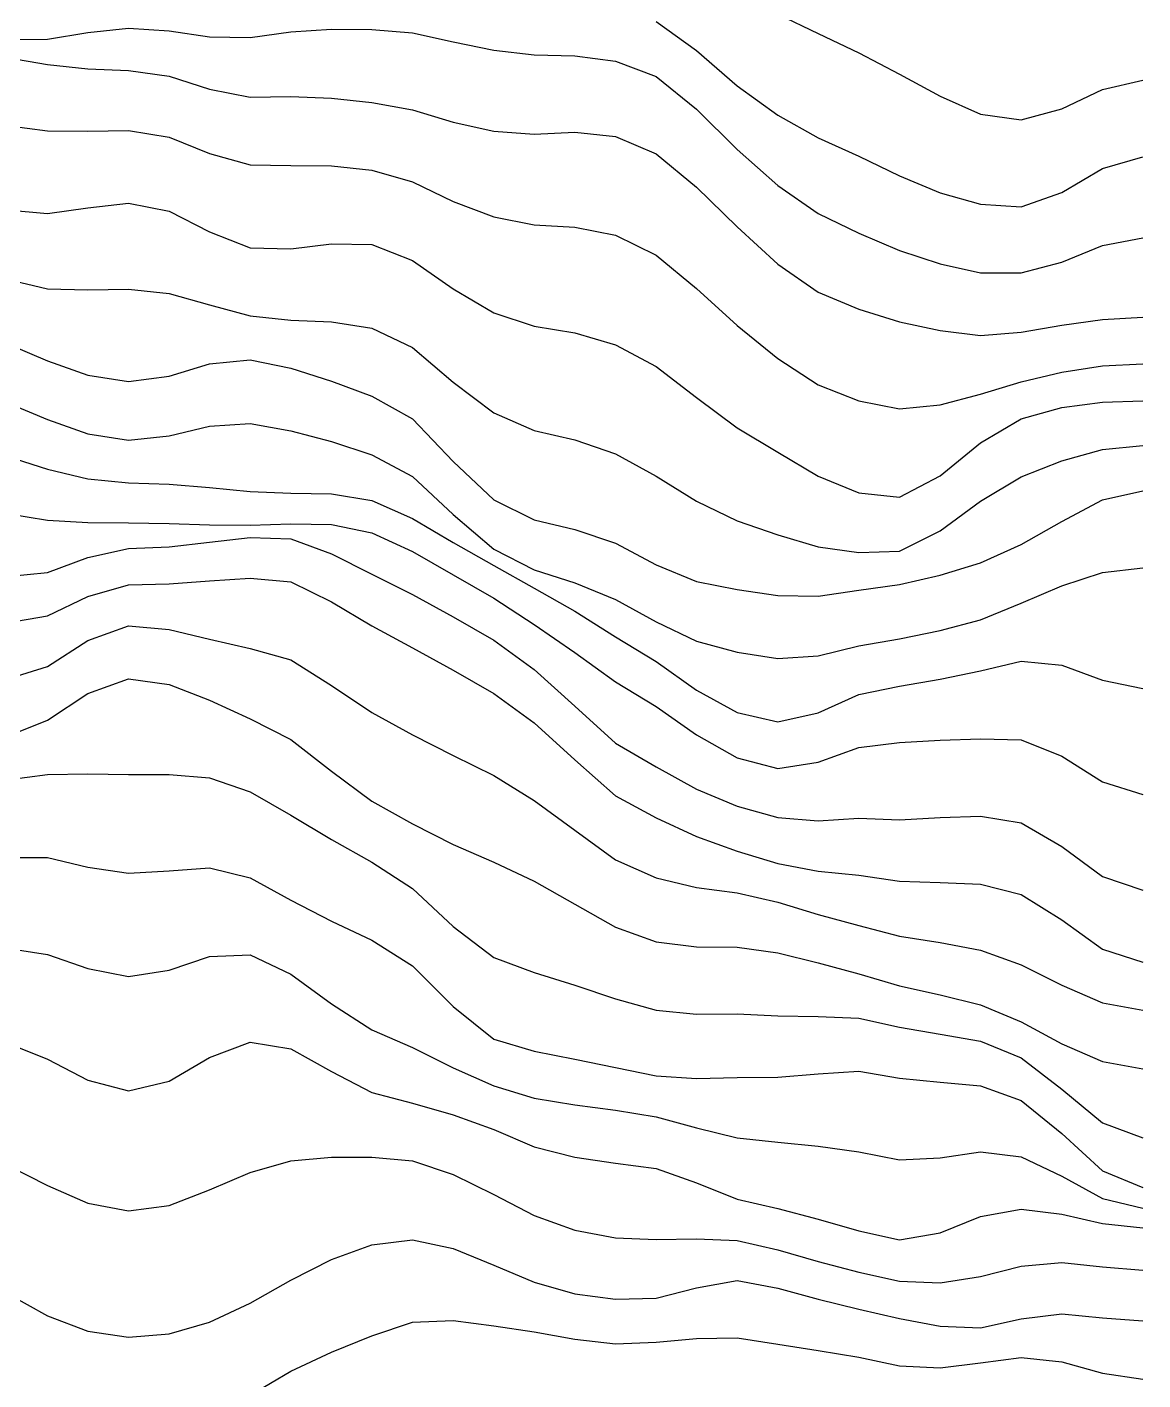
# Model space of a CAD drawing. Header units: metres. Extents: x 0 to 1200, y 54 to 769.
# Drawn here: x 1089.6 to 1200, y 460.8 to 594.6 of the extents above; entities that cross this region are included whole.
import ezdxf

# ---------------------------------------------------------------- set-up
doc = ezdxf.new("R2010")
doc.units = ezdxf.units.M

msp = doc.modelspace()

# ---------------------------------------------------------------- linework, layer by layer
for p, q in [((1163.8794, 595.8979), (1167.8928, 593.9803)), ((1095.6511, 594.0758), (1099.6646, 594.52014)), ((1099.6646, 594.52014), (1103.678, 594.2407)), ((1115.7183, 594.144), (1119.7317, 594.3971)), ((1119.7317, 594.3971), (1123.7451, 594.38605)), ((1123.7451, 594.38605), (1127.7585, 594.0499)), ((1151.8391, 595.1757), (1155.8525, 592.3159)), ((1087.6243, 593.40546), (1091.6377, 593.4075)), ((1091.6377, 593.4075), (1095.6511, 594.0758)), ((1103.678, 594.2407), (1107.6914, 593.6598)), ((1107.6914, 593.6598), (1111.7048, 593.5814)), ((1111.7048, 593.5814), (1115.7183, 594.144)), ((1127.7585, 594.0499), (1131.772, 593.1495)), ((1131.772, 593.1495), (1135.7854, 592.3498)), ((1167.8928, 593.9803), (1171.9062, 592.0726)), ((1087.6243, 591.60565), (1091.6377, 590.9253)), ((1135.7854, 592.3498), (1139.7988, 591.87634)), ((1139.7988, 591.87634), (1143.8123, 591.78204)), ((1143.8123, 591.78204), (1147.8257, 591.2375)), ((1155.8525, 592.3159), (1159.866, 588.81934)), ((1171.9062, 592.0726), (1175.9197, 589.9663)), ((1091.6377, 590.9253), (1095.6511, 590.47815)), ((1095.6511, 590.47815), (1099.6646, 590.3139)), ((1099.6646, 590.3139), (1103.678, 589.77026)), ((1147.8257, 591.2375), (1151.8391, 589.74506)), ((1103.678, 589.77026), (1107.6914, 588.48285)), ((1151.8391, 589.74506), (1155.8525, 586.4934)), ((1175.9197, 589.9663), (1179.9331, 587.7781)), ((1195.9868, 588.4406), (1200.0002, 589.3527)), ((1107.6914, 588.48285), (1111.7048, 587.6898)), ((1111.7048, 587.6898), (1115.7183, 587.7659)), ((1115.7183, 587.7659), (1119.7317, 587.5796)), ((1119.7317, 587.5796), (1123.7451, 587.1676)), ((1159.866, 588.81934), (1163.8794, 585.9124)), ((1179.9331, 587.7781), (1183.9465, 586.0039)), ((1191.9734, 586.5349), (1195.9868, 588.4406)), ((1123.7451, 587.1676), (1127.7585, 586.4284)), ((1127.7585, 586.4284), (1131.772, 585.2113)), ((1155.8525, 586.4934), (1159.866, 582.51117)), ((1187.96, 585.44147), (1191.9734, 586.5349)), ((1131.772, 585.2113), (1135.7854, 584.33374)), ((1163.8794, 585.9124), (1167.8928, 583.6485)), ((1183.9465, 586.0039), (1187.96, 585.44147)), ((1087.6243, 584.8792), (1091.6377, 584.36224)), ((1091.6377, 584.36224), (1095.6511, 584.3158)), ((1095.6511, 584.3158), (1099.6646, 584.3848)), ((1099.6646, 584.3848), (1103.678, 583.7293)), ((1103.678, 583.7293), (1107.6914, 582.12714)), ((1135.7854, 584.33374), (1139.7988, 584.01666)), ((1139.7988, 584.01666), (1143.8123, 584.21765)), ((1143.8123, 584.21765), (1147.8257, 583.7783)), ((1147.8257, 583.7783), (1151.8391, 582.0679)), ((1167.8928, 583.6485), (1171.9062, 581.83765)), ((1159.866, 582.51117), (1163.8794, 578.94714)), ((1107.6914, 582.12714), (1111.7048, 580.9886)), ((1111.7048, 580.9886), (1115.7183, 580.9286)), ((1115.7183, 580.9286), (1119.7317, 580.88)), ((1151.8391, 582.0679), (1155.8525, 578.7727)), ((1171.9062, 581.83765), (1175.9197, 579.88904)), ((1195.9868, 580.63794), (1200.0002, 581.78094)), ((1119.7317, 580.88), (1123.7451, 580.47034)), ((1123.7451, 580.47034), (1127.7585, 579.2962)), ((1175.9197, 579.88904), (1179.9331, 578.2178)), ((1191.9734, 578.2423), (1195.9868, 580.63794)), ((1127.7585, 579.2962), (1131.772, 577.37744)), ((1155.8525, 578.7727), (1159.866, 574.84534)), ((1163.8794, 578.94714), (1167.8928, 576.17114)), ((1179.9331, 578.2178), (1183.9465, 577.1009)), ((1187.96, 576.84326), (1191.9734, 578.2423)), ((1095.6511, 576.7524), (1099.6646, 577.2104)), ((1099.6646, 577.2104), (1103.678, 576.3921)), ((1131.772, 577.37744), (1135.7854, 575.8382)), ((1183.9465, 577.1009), (1187.96, 576.84326)), ((1087.6243, 576.53467), (1091.6377, 576.16675)), ((1091.6377, 576.16675), (1095.6511, 576.7524)), ((1103.678, 576.3921), (1107.6914, 574.3455)), ((1135.7854, 575.8382), (1139.7988, 575.0453)), ((1167.8928, 576.17114), (1171.9062, 574.22925)), ((1107.6914, 574.3455), (1111.7048, 572.77246)), ((1139.7988, 575.0453), (1143.8123, 574.8389)), ((1143.8123, 574.8389), (1147.8257, 574.02386)), ((1159.866, 574.84534), (1163.8794, 571.1591)), ((1171.9062, 574.22925), (1175.9197, 572.52356)), ((1115.7183, 572.69147), (1119.7317, 573.1727)), ((1119.7317, 573.1727), (1123.7451, 573.0946)), ((1123.7451, 573.0946), (1127.7585, 571.5226)), ((1147.8257, 574.02386), (1151.8391, 572.0552)), ((1191.9734, 571.36835), (1195.9868, 573.00037)), ((1195.9868, 573.00037), (1200.0002, 573.7537)), ((1111.7048, 572.77246), (1115.7183, 572.69147)), ((1127.7585, 571.5226), (1131.772, 568.734)), ((1151.8391, 572.0552), (1155.8525, 568.7461)), ((1175.9197, 572.52356), (1179.9331, 571.18335)), ((1163.8794, 571.1591), (1167.8928, 568.3848)), ((1179.9331, 571.18335), (1183.9465, 570.3221)), ((1183.9465, 570.3221), (1187.96, 570.29407)), ((1187.96, 570.29407), (1191.9734, 571.36835)), ((1087.6243, 569.67566), (1091.6377, 568.73474)), ((1091.6377, 568.73474), (1095.6511, 568.6089)), ((1095.6511, 568.6089), (1099.6646, 568.7049)), ((1099.6646, 568.7049), (1103.678, 568.2743)), ((1103.678, 568.2743), (1107.6914, 567.1504)), ((1131.772, 568.734), (1135.7854, 566.34845)), ((1155.8525, 568.7461), (1159.866, 565.0931)), ((1167.8928, 568.3848), (1171.9062, 566.71136)), ((1107.6914, 567.1504), (1111.7048, 566.06195)), ((1135.7854, 566.34845), (1139.7988, 565.0251)), ((1171.9062, 566.71136), (1175.9197, 565.45874)), ((1111.7048, 566.06195), (1115.7183, 565.62836)), ((1115.7183, 565.62836), (1119.7317, 565.45795)), ((1119.7317, 565.45795), (1123.7451, 564.8477)), ((1123.7451, 564.8477), (1127.7585, 562.932)), ((1139.7988, 565.0251), (1143.8123, 564.3727)), ((1159.866, 565.0931), (1163.8794, 561.83185)), ((1175.9197, 565.45874), (1179.9331, 564.5848)), ((1187.96, 564.4485), (1191.9734, 565.113)), ((1191.9734, 565.113), (1195.9868, 565.69977)), ((1195.9868, 565.69977), (1200.0002, 565.9158)), ((1143.8123, 564.3727), (1147.8257, 563.18567)), ((1179.9331, 564.5848), (1183.9465, 564.1113)), ((1183.9465, 564.1113), (1187.96, 564.4485)), ((1087.6243, 563.3238), (1091.6377, 561.59247)), ((1127.7585, 562.932), (1131.772, 559.49866)), ((1147.8257, 563.18567), (1151.8391, 561.03955)), ((1091.6377, 561.59247), (1095.6511, 560.1712)), ((1103.678, 560.0888), (1107.6914, 561.3088)), ((1107.6914, 561.3088), (1111.7048, 561.6961)), ((1111.7048, 561.6961), (1115.7183, 560.86536)), ((1115.7183, 560.86536), (1119.7317, 559.5838)), ((1151.8391, 561.03955), (1155.8525, 557.96716)), ((1163.8794, 561.83185), (1167.8928, 559.21643)), ((1191.9734, 560.4627), (1195.9868, 561.08923)), ((1195.9868, 561.08923), (1200.0002, 561.2878)), ((1095.6511, 560.1712), (1099.6646, 559.56085)), ((1099.6646, 559.56085), (1103.678, 560.0888)), ((1119.7317, 559.5838), (1123.7451, 558.1198)), ((1131.772, 559.49866), (1135.7854, 556.4596)), ((1183.9465, 558.31067), (1187.96, 559.534)), ((1187.96, 559.534), (1191.9734, 560.4627)), ((1167.8928, 559.21643), (1171.9062, 557.6455)), ((1179.9331, 557.2491), (1183.9465, 558.31067)), ((1087.6243, 557.48114), (1091.6377, 555.7881)), ((1123.7451, 558.1198), (1127.7585, 555.8745)), ((1155.8525, 557.96716), (1159.866, 554.9773)), ((1171.9062, 557.6455), (1175.9197, 556.8526)), ((1175.9197, 556.8526), (1179.9331, 557.2491)), ((1187.96, 555.8626), (1191.9734, 556.9685)), ((1191.9734, 556.9685), (1195.9868, 557.51575)), ((1195.9868, 557.51575), (1200.0002, 557.6422)), ((1091.6377, 555.7881), (1095.6511, 554.37714)), ((1127.7585, 555.8745), (1131.772, 551.6413)), ((1135.7854, 556.4596), (1139.7988, 554.7086)), ((1183.9465, 553.5018), (1187.96, 555.8626)), ((1095.6511, 554.37714), (1099.6646, 553.76636)), ((1099.6646, 553.76636), (1103.678, 554.1839)), ((1103.678, 554.1839), (1107.6914, 555.1444)), ((1107.6914, 555.1444), (1111.7048, 555.3983)), ((1111.7048, 555.3983), (1115.7183, 554.68567)), ((1115.7183, 554.68567), (1119.7317, 553.6236)), ((1139.7988, 554.7086), (1143.8123, 553.77765)), ((1159.866, 554.9773), (1163.8794, 552.5635)), ((1119.7317, 553.6236), (1123.7451, 552.30194)), ((1143.8123, 553.77765), (1147.8257, 552.3896)), ((1179.9331, 550.21387), (1183.9465, 553.5018)), ((1191.9734, 551.7192), (1195.9868, 552.83905)), ((1195.9868, 552.83905), (1200.0002, 553.21844)), ((1087.6243, 552.1517), (1091.6377, 550.8766)), ((1123.7451, 552.30194), (1127.7585, 550.16797)), ((1131.772, 551.6413), (1135.7854, 547.85834)), ((1147.8257, 552.3896), (1151.8391, 550.1842)), ((1163.8794, 552.5635), (1167.8928, 550.1792)), ((1187.96, 550.11816), (1191.9734, 551.7192)), ((1091.6377, 550.8766), (1095.6511, 549.9116)), ((1127.7585, 550.16797), (1131.772, 546.3878)), ((1151.8391, 550.1842), (1155.8525, 547.712)), ((1167.8928, 550.1792), (1171.9062, 548.5262)), ((1175.9197, 548.09796), (1179.9331, 550.21387)), ((1183.9465, 547.70917), (1187.96, 550.11816)), ((1095.6511, 549.9116), (1099.6646, 549.51685)), ((1099.6646, 549.51685), (1103.678, 549.3912)), ((1103.678, 549.3912), (1107.6914, 549.07135)), ((1107.6914, 549.07135), (1111.7048, 548.66656)), ((1111.7048, 548.66656), (1115.7183, 548.5078)), ((1115.7183, 548.5078), (1119.7317, 548.4442)), ((1119.7317, 548.4442), (1123.7451, 547.7725)), ((1123.7451, 547.7725), (1127.7585, 545.9963)), ((1135.7854, 547.85834), (1139.7988, 545.8613)), ((1155.8525, 547.712), (1159.866, 545.77435)), ((1171.9062, 548.5262), (1175.9197, 548.09796)), ((1179.9331, 544.7831), (1183.9465, 547.70917)), ((1191.9734, 545.70447), (1195.9868, 547.85547)), ((1195.9868, 547.85547), (1200.0002, 548.7231)), ((1087.6243, 546.4973), (1091.6377, 545.8456)), ((1131.772, 546.3878), (1135.7854, 542.9734)), ((1091.6377, 545.8456), (1095.6511, 545.61035)), ((1095.6511, 545.61035), (1099.6646, 545.5805)), ((1099.6646, 545.5805), (1103.678, 545.50757)), ((1103.678, 545.50757), (1107.6914, 545.3789)), ((1107.6914, 545.3789), (1111.7048, 545.32684)), ((1111.7048, 545.32684), (1115.7183, 545.4874)), ((1115.7183, 545.4874), (1119.7317, 545.41766)), ((1119.7317, 545.41766), (1123.7451, 544.5995)), ((1127.7585, 545.9963), (1131.772, 543.6365)), ((1139.7988, 545.8613), (1143.8123, 544.92035)), ((1143.8123, 544.92035), (1147.8257, 543.5672)), ((1159.866, 545.77435), (1163.8794, 544.4007)), ((1175.9197, 542.7723), (1179.9331, 544.7831)), ((1187.96, 543.4292), (1191.9734, 545.70447)), ((1103.678, 543.192), (1107.6914, 543.64996)), ((1107.6914, 543.64996), (1111.7048, 544.1133)), ((1111.7048, 544.1133), (1115.7183, 544.002)), ((1115.7183, 544.002), (1119.7317, 542.5102)), ((1123.7451, 544.5995), (1127.7585, 542.7423)), ((1131.772, 543.6365), (1135.7854, 541.36615)), ((1147.8257, 543.5672), (1151.8391, 541.4289)), ((1163.8794, 544.4007), (1167.8928, 543.2092)), ((1183.9465, 541.59955), (1187.96, 543.4292)), ((1091.6377, 540.6556), (1095.6511, 542.13135)), ((1095.6511, 542.13135), (1099.6646, 543.0348)), ((1099.6646, 543.0348), (1103.678, 543.192)), ((1119.7317, 542.5102), (1123.7451, 540.50903)), ((1127.7585, 542.7423), (1131.772, 540.44116)), ((1135.7854, 542.9734), (1139.7988, 540.9142)), ((1167.8928, 543.2092), (1171.9062, 542.6361)), ((1171.9062, 542.6361), (1175.9197, 542.7723)), ((1135.7854, 541.36615), (1139.7988, 539.0942)), ((1139.7988, 540.9142), (1143.8123, 539.65234)), ((1151.8391, 541.4289), (1155.8525, 539.78424)), ((1179.9331, 540.381), (1183.9465, 541.59955)), ((1195.9868, 540.6542), (1200.0002, 541.13464)), ((1087.6243, 540.25946), (1091.6377, 540.6556)), ((1095.6511, 538.2942), (1099.6646, 539.4379)), ((1099.6646, 539.4379), (1103.678, 539.53906)), ((1103.678, 539.53906), (1107.6914, 539.8303)), ((1107.6914, 539.8303), (1111.7048, 540.1057)), ((1111.7048, 540.1057), (1115.7183, 539.72205)), ((1115.7183, 539.72205), (1119.7317, 537.758)), ((1123.7451, 540.50903), (1127.7585, 538.4868)), ((1131.772, 540.44116), (1135.7854, 538.1229)), ((1143.8123, 539.65234), (1147.8257, 538.0042)), ((1155.8525, 539.78424), (1159.866, 538.9863)), ((1171.9062, 538.89856), (1175.9197, 539.4687)), ((1175.9197, 539.4687), (1179.9331, 540.381)), ((1191.9734, 539.3302), (1195.9868, 540.6542)), ((1091.6377, 536.3728), (1095.6511, 538.2942)), ((1127.7585, 538.4868), (1131.772, 536.27246)), ((1135.7854, 538.1229), (1139.7988, 535.52985)), ((1139.7988, 539.0942), (1143.8123, 536.8435)), ((1159.866, 538.9863), (1163.8794, 538.3774)), ((1163.8794, 538.3774), (1167.8928, 538.3088)), ((1167.8928, 538.3088), (1171.9062, 538.89856)), ((1187.96, 537.62537), (1191.9734, 539.3302)), ((1119.7317, 537.758), (1123.7451, 535.3744)), ((1143.8123, 536.8435), (1147.8257, 534.3103)), ((1147.8257, 538.0042), (1151.8391, 535.7874)), ((1183.9465, 535.9797), (1187.96, 537.62537)), ((1087.6243, 535.68445), (1091.6377, 536.3728)), ((1095.6511, 533.9204), (1099.6646, 535.3898)), ((1099.6646, 535.3898), (1103.678, 535.0289)), ((1131.772, 536.27246), (1135.7854, 533.9698)), ((1139.7988, 535.52985), (1143.8123, 532.75)), ((1151.8391, 535.7874), (1155.8525, 533.8804)), ((1179.9331, 534.91864), (1183.9465, 535.9797)), ((1103.678, 535.0289), (1107.6914, 534.0666)), ((1107.6914, 534.0666), (1111.7048, 533.14307)), ((1123.7451, 535.3744), (1127.7585, 533.21576)), ((1147.8257, 534.3103), (1151.8391, 531.8626)), ((1171.9062, 533.41846), (1175.9197, 534.0983)), ((1175.9197, 534.0983), (1179.9331, 534.91864)), ((1091.6377, 531.34674), (1095.6511, 533.9204)), ((1111.7048, 533.14307), (1115.7183, 532.01447)), ((1127.7585, 533.21576), (1131.772, 530.9827)), ((1135.7854, 533.9698), (1139.7988, 531.06805)), ((1143.8123, 532.75), (1147.8257, 529.8357)), ((1155.8525, 533.8804), (1159.866, 532.7903)), ((1159.866, 532.7903), (1163.8794, 532.1539)), ((1167.8928, 532.4207), (1171.9062, 533.41846)), ((1115.7183, 532.01447), (1119.7317, 529.4887)), ((1151.8391, 531.8626), (1155.8525, 529.00696)), ((1163.8794, 532.1539), (1167.8928, 532.4207)), ((1183.9465, 530.9238), (1187.96, 531.8929)), ((1187.96, 531.8929), (1191.9734, 531.5068)), ((1191.9734, 531.5068), (1195.9868, 529.99774)), ((1087.6243, 530.09534), (1091.6377, 531.34674)), ((1095.6511, 528.6892), (1099.6646, 530.1383)), ((1099.6646, 530.1383), (1103.678, 529.5939)), ((1131.772, 530.9827), (1135.7854, 528.6891)), ((1139.7988, 531.06805), (1143.8123, 527.4202)), ((1175.9197, 529.4201), (1179.9331, 530.1126)), ((1179.9331, 530.1126), (1183.9465, 530.9238)), ((1091.6377, 526.04425), (1095.6511, 528.6892)), ((1103.678, 529.5939), (1107.6914, 528.0259)), ((1119.7317, 529.4887), (1123.7451, 526.79315)), ((1135.7854, 528.6891), (1139.7988, 525.797)), ((1147.8257, 529.8357), (1151.8391, 527.4101)), ((1155.8525, 529.00696), (1159.866, 526.7937)), ((1171.9062, 528.60266), (1175.9197, 529.4201)), ((1195.9868, 529.99774), (1200.0002, 529.17285)), ((1107.6914, 528.0259), (1111.7048, 526.1955)), ((1143.8123, 527.4202), (1147.8257, 523.7757)), ((1151.8391, 527.4101), (1155.8525, 524.60095)), ((1167.8928, 526.78796), (1171.9062, 528.60266)), ((1087.6243, 524.43066), (1091.6377, 526.04425)), ((1111.7048, 526.1955), (1115.7183, 524.13226)), ((1123.7451, 526.79315), (1127.7585, 524.58295)), ((1159.866, 526.7937), (1163.8794, 525.8779)), ((1163.8794, 525.8779), (1167.8928, 526.78796)), ((1139.7988, 525.797), (1143.8123, 522.1355)), ((1115.7183, 524.13226), (1119.7317, 521.0046)), ((1127.7585, 524.58295), (1131.772, 522.5431)), ((1147.8257, 523.7757), (1151.8391, 521.4178)), ((1155.8525, 524.60095), (1159.866, 522.3367)), ((1167.8928, 521.89996), (1171.9062, 523.34534)), ((1171.9062, 523.34534), (1175.9197, 523.8274)), ((1175.9197, 523.8274), (1179.9331, 524.0726)), ((1179.9331, 524.0726), (1183.9465, 524.1878)), ((1183.9465, 524.1878), (1187.96, 524.10876)), ((1187.96, 524.10876), (1191.9734, 522.4878)), ((1131.772, 522.5431), (1135.7854, 520.56683)), ((1143.8123, 522.1355), (1147.8257, 518.5535)), ((1159.866, 522.3367), (1163.8794, 521.27783)), ((1191.9734, 522.4878), (1195.9868, 519.9412)), ((1087.6243, 520.1515), (1091.6377, 520.6727)), ((1091.6377, 520.6727), (1095.6511, 520.7296)), ((1095.6511, 520.7296), (1099.6646, 520.67633)), ((1099.6646, 520.67633), (1103.678, 520.6709)), ((1103.678, 520.6709), (1107.6914, 520.3382)), ((1119.7317, 521.0046), (1123.7451, 518.04803)), ((1151.8391, 521.4178), (1155.8525, 519.2394)), ((1163.8794, 521.27783), (1167.8928, 521.89996)), ((1107.6914, 520.3382), (1111.7048, 518.95984)), ((1135.7854, 520.56683), (1139.7988, 518.1114)), ((1195.9868, 519.9412), (1200.0002, 518.70856)), ((1111.7048, 518.95984), (1115.7183, 516.6431)), ((1123.7451, 518.04803), (1127.7585, 515.7855)), ((1139.7988, 518.1114), (1143.8123, 515.15137)), ((1147.8257, 518.5535), (1151.8391, 516.3835)), ((1155.8525, 519.2394), (1159.866, 517.5492)), ((1115.7183, 516.6431), (1119.7317, 514.2454)), ((1159.866, 517.5492), (1163.8794, 516.4257)), ((1127.7585, 515.7855), (1131.772, 513.7479)), ((1151.8391, 516.3835), (1155.8525, 514.5414)), ((1163.8794, 516.4257), (1167.8928, 516.10297)), ((1167.8928, 516.10297), (1171.9062, 516.3383)), ((1171.9062, 516.3383), (1175.9197, 516.1952)), ((1175.9197, 516.1952), (1179.9331, 516.41583)), ((1179.9331, 516.41583), (1183.9465, 516.5548)), ((1183.9465, 516.5548), (1187.96, 515.89105)), ((1187.96, 515.89105), (1191.9734, 513.54034)), ((1119.7317, 514.2454), (1123.7451, 512.01013)), ((1143.8123, 515.15137), (1147.8257, 512.2462)), ((1155.8525, 514.5414), (1159.866, 513.0894)), ((1131.772, 513.7479), (1135.7854, 511.9899)), ((1159.866, 513.0894), (1163.8794, 511.8841)), ((1191.9734, 513.54034), (1195.9868, 510.59003)), ((1087.6243, 512.45337), (1091.6377, 512.45703)), ((1091.6377, 512.45703), (1095.6511, 511.52075)), ((1095.6511, 511.52075), (1099.6646, 510.90988)), ((1103.678, 511.15323), (1107.6914, 511.43457)), ((1107.6914, 511.43457), (1111.7048, 510.45676)), ((1123.7451, 512.01013), (1127.7585, 509.39606)), ((1135.7854, 511.9899), (1139.7988, 510.10947)), ((1147.8257, 512.2462), (1151.8391, 510.4646)), ((1163.8794, 511.8841), (1167.8928, 511.1062)), ((1099.6646, 510.90988), (1103.678, 511.15323)), ((1111.7048, 510.45676), (1115.7183, 508.2422)), ((1139.7988, 510.10947), (1143.8123, 507.84833)), ((1151.8391, 510.4646), (1155.8525, 509.50574)), ((1167.8928, 511.1062), (1171.9062, 510.72964)), ((1171.9062, 510.72964), (1175.9197, 510.1289)), ((1175.9197, 510.1289), (1179.9331, 510.00455)), ((1179.9331, 510.00455), (1183.9465, 509.8272)), ((1195.9868, 510.59003), (1200.0002, 509.23636)), ((1127.7585, 509.39606), (1131.772, 505.63452)), ((1155.8525, 509.50574), (1159.866, 508.97003)), ((1159.866, 508.97003), (1163.8794, 508.03787)), ((1183.9465, 509.8272), (1187.96, 508.79785)), ((1187.96, 508.79785), (1191.9734, 506.28143)), ((1115.7183, 508.2422), (1119.7317, 506.18036)), ((1143.8123, 507.84833), (1147.8257, 505.5592)), ((1163.8794, 508.03787), (1167.8928, 506.82697)), ((1119.7317, 506.18036), (1123.7451, 504.2779)), ((1167.8928, 506.82697), (1171.9062, 505.7293)), ((1191.9734, 506.28143), (1195.9868, 503.40363)), ((1131.772, 505.63452), (1135.7854, 502.56824)), ((1147.8257, 505.5592), (1151.8391, 504.11777)), ((1171.9062, 505.7293), (1175.9197, 504.6679)), ((1175.9197, 504.6679), (1179.9331, 504.03894)), ((1087.6243, 503.49002), (1091.6377, 502.86746)), ((1123.7451, 504.2779), (1127.7585, 501.7466)), ((1151.8391, 504.11777), (1155.8525, 503.63434)), ((1155.8525, 503.63434), (1159.866, 503.60706)), ((1159.866, 503.60706), (1163.8794, 503.04578)), ((1179.9331, 504.03894), (1183.9465, 503.28842)), ((1183.9465, 503.28842), (1187.96, 501.85645)), ((1195.9868, 503.40363), (1200.0002, 502.11682)), ((1091.6377, 502.86746), (1095.6511, 501.4801)), ((1103.678, 501.3152), (1107.6914, 502.66257)), ((1107.6914, 502.66257), (1111.7048, 502.82278)), ((1111.7048, 502.82278), (1115.7183, 500.93732)), ((1135.7854, 502.56824), (1139.7988, 501.10077)), ((1163.8794, 503.04578), (1167.8928, 502.04865)), ((1167.8928, 502.04865), (1171.9062, 500.96725)), ((1095.6511, 501.4801), (1099.6646, 500.6898)), ((1099.6646, 500.6898), (1103.678, 501.3152)), ((1115.7183, 500.93732), (1119.7317, 497.99414)), ((1127.7585, 501.7466), (1131.772, 497.72266)), ((1139.7988, 501.10077), (1143.8123, 499.83282)), ((1171.9062, 500.96725), (1175.9197, 499.76242)), ((1187.96, 501.85645), (1191.9734, 499.83182)), ((1143.8123, 499.83282), (1147.8257, 498.46948)), ((1175.9197, 499.76242), (1179.9331, 498.89246)), ((1191.9734, 499.83182), (1195.9868, 498.0823)), ((1119.7317, 497.99414), (1123.7451, 495.4234)), ((1147.8257, 498.46948), (1151.8391, 497.37436)), ((1179.9331, 498.89246), (1183.9465, 497.88824)), ((1195.9868, 498.0823), (1200.0002, 497.36765)), ((1131.772, 497.72266), (1135.7854, 494.47714)), ((1151.8391, 497.37436), (1155.8525, 496.96872)), ((1155.8525, 496.96872), (1159.866, 497.00983)), ((1159.866, 497.00983), (1163.8794, 496.7922)), ((1163.8794, 496.7922), (1167.8928, 496.71826)), ((1167.8928, 496.71826), (1171.9062, 496.58255)), ((1171.9062, 496.58255), (1175.9197, 495.66324)), ((1183.9465, 497.88824), (1187.96, 496.2052)), ((1123.7451, 495.4234), (1127.7585, 493.65414)), ((1175.9197, 495.66324), (1179.9331, 494.99533)), ((1187.96, 496.2052), (1191.9734, 494.04547)), ((1087.6243, 494.12234), (1091.6377, 492.51004)), ((1107.6914, 492.6719), (1111.7048, 494.2017)), ((1111.7048, 494.2017), (1115.7183, 493.53952)), ((1135.7854, 494.47714), (1139.7988, 493.29465)), ((1179.9331, 494.99533), (1183.9465, 494.29724)), ((1183.9465, 494.29724), (1187.96, 492.65607)), ((1191.9734, 494.04547), (1195.9868, 492.27524)), ((1103.678, 490.33078), (1107.6914, 492.6719)), ((1115.7183, 493.53952), (1119.7317, 491.27716)), ((1127.7585, 493.65414), (1131.772, 491.6457)), ((1139.7988, 493.29465), (1143.8123, 492.5215)), ((1187.96, 492.65607), (1191.9734, 489.54312)), ((1091.6377, 492.51004), (1095.6511, 490.4411)), ((1119.7317, 491.27716), (1123.7451, 489.20392)), ((1131.772, 491.6457), (1135.7854, 489.87933)), ((1143.8123, 492.5215), (1147.8257, 491.6726)), ((1147.8257, 491.6726), (1151.8391, 490.87427)), ((1167.8928, 491.05267), (1171.9062, 491.31622)), ((1171.9062, 491.31622), (1175.9197, 490.6439)), ((1195.9868, 492.27524), (1200.0002, 491.57074)), ((1095.6511, 490.4411), (1099.6646, 489.38715)), ((1099.6646, 489.38715), (1103.678, 490.33078)), ((1135.7854, 489.87933), (1139.7988, 488.6695)), ((1151.8391, 490.87427), (1155.8525, 490.59064)), ((1155.8525, 490.59064), (1159.866, 490.706)), ((1159.866, 490.706), (1163.8794, 490.7169)), ((1163.8794, 490.7169), (1167.8928, 491.05267)), ((1175.9197, 490.6439), (1179.9331, 490.24084)), ((1179.9331, 490.24084), (1183.9465, 489.86316)), ((1123.7451, 489.20392), (1127.7585, 488.16663)), ((1139.7988, 488.6695), (1143.8123, 487.99512)), ((1183.9465, 489.86316), (1187.96, 488.41418)), ((1191.9734, 489.54312), (1195.9868, 486.1974)), ((1127.7585, 488.16663), (1131.772, 487.01062)), ((1143.8123, 487.99512), (1147.8257, 487.4585)), ((1147.8257, 487.4585), (1151.8391, 486.8023)), ((1187.96, 488.41418), (1191.9734, 485.16568)), ((1131.772, 487.01062), (1135.7854, 485.5396)), ((1151.8391, 486.8023), (1155.8525, 485.7141)), ((1195.9868, 486.1974), (1200.0002, 484.73782)), ((1135.7854, 485.5396), (1139.7988, 483.85095)), ((1155.8525, 485.7141), (1159.866, 484.73904)), ((1159.866, 484.73904), (1163.8794, 484.3149)), ((1191.9734, 485.16568), (1195.9868, 481.4596)), ((1139.7988, 483.85095), (1143.8123, 482.80756)), ((1163.8794, 484.3149), (1167.8928, 483.91714)), ((1167.8928, 483.91714), (1171.9062, 483.35263)), ((1171.9062, 483.35263), (1175.9197, 482.54306)), ((1179.9331, 482.7409), (1183.9465, 483.35275)), ((1183.9465, 483.35275), (1187.96, 482.84277)), ((1087.6243, 482.04184), (1091.6377, 480.00565)), ((1111.7048, 481.31192), (1115.7183, 482.44885)), ((1115.7183, 482.44885), (1119.7317, 482.82895)), ((1119.7317, 482.82895), (1123.7451, 482.8015)), ((1123.7451, 482.8015), (1127.7585, 482.44913)), ((1127.7585, 482.44913), (1131.772, 481.1089)), ((1143.8123, 482.80756), (1147.8257, 482.2166)), ((1147.8257, 482.2166), (1151.8391, 481.7045)), ((1175.9197, 482.54306), (1179.9331, 482.7409)), ((1187.96, 482.84277), (1191.9734, 480.92337)), ((1107.6914, 479.60052), (1111.7048, 481.31192)), ((1131.772, 481.1089), (1135.7854, 479.11227)), ((1151.8391, 481.7045), (1155.8525, 480.28925)), ((1191.9734, 480.92337), (1195.9868, 478.74048)), ((1195.9868, 481.4596), (1200.0002, 479.81747)), ((1091.6377, 480.00565), (1095.6511, 478.26553)), ((1103.678, 478.0486), (1107.6914, 479.60052)), ((1155.8525, 480.28925), (1159.866, 478.6734)), ((1095.6511, 478.26553), (1099.6646, 477.5079)), ((1099.6646, 477.5079), (1103.678, 478.0486)), ((1135.7854, 479.11227), (1139.7988, 477.03116)), ((1159.866, 478.6734), (1163.8794, 477.73053)), ((1195.9868, 478.74048), (1200.0002, 477.77234)), ((1139.7988, 477.03116), (1143.8123, 475.6027)), ((1163.8794, 477.73053), (1167.8928, 476.68573)), ((1167.8928, 476.68573), (1171.9062, 475.5404)), ((1179.9331, 475.3332), (1183.9465, 476.9445)), ((1183.9465, 476.9445), (1187.96, 477.67508)), ((1187.96, 477.67508), (1191.9734, 477.18185)), ((1191.9734, 477.18185), (1195.9868, 476.26514)), ((1143.8123, 475.6027), (1147.8257, 474.8407)), ((1171.9062, 475.5404), (1175.9197, 474.62918)), ((1175.9197, 474.62918), (1179.9331, 475.3332)), ((1195.9868, 476.26514), (1200.0002, 475.8093)), ((1119.7317, 472.70224), (1123.7451, 474.14038)), ((1123.7451, 474.14038), (1127.7585, 474.64447)), ((1127.7585, 474.64447), (1131.772, 473.79367)), ((1147.8257, 474.8407), (1151.8391, 474.65863)), ((1151.8391, 474.65863), (1155.8525, 474.74377)), ((1155.8525, 474.74377), (1159.866, 474.56387)), ((1159.866, 474.56387), (1163.8794, 473.65195)), ((1115.7183, 470.63803), (1119.7317, 472.70224)), ((1131.772, 473.79367), (1135.7854, 472.14572)), ((1163.8794, 473.65195), (1167.8928, 472.50418)), ((1167.8928, 472.50418), (1171.9062, 471.44244)), ((1135.7854, 472.14572), (1139.7988, 470.46454)), ((1171.9062, 471.44244), (1175.9197, 470.53262)), ((1183.9465, 471.01422), (1187.96, 472.04343)), ((1187.96, 472.04343), (1191.9734, 472.3991)), ((1191.9734, 472.3991), (1195.9868, 471.9612)), ((1195.9868, 471.9612), (1200.0002, 471.65378)), ((1111.7048, 468.38495), (1115.7183, 470.63803)), ((1139.7988, 470.46454), (1143.8123, 469.3056)), ((1151.8391, 468.8772), (1155.8525, 469.89737)), ((1155.8525, 469.89737), (1159.866, 470.62866)), ((1159.866, 470.62866), (1163.8794, 469.86093)), ((1163.8794, 469.86093), (1167.8928, 468.7635)), ((1175.9197, 470.53262), (1179.9331, 470.38623)), ((1179.9331, 470.38623), (1183.9465, 471.01422)), ((1087.6243, 469.35043), (1091.6377, 467.12485)), ((1143.8123, 469.3056), (1147.8257, 468.75894)), ((1147.8257, 468.75894), (1151.8391, 468.8772)), ((1167.8928, 468.7635), (1171.9062, 467.792)), ((1091.6377, 467.12485), (1095.6511, 465.5996)), ((1107.6914, 466.50308), (1111.7048, 468.38495)), ((1171.9062, 467.792), (1175.9197, 466.85205)), ((1187.96, 466.8159), (1191.9734, 467.33093)), ((1191.9734, 467.33093), (1195.9868, 466.9337)), ((1103.678, 465.34824), (1107.6914, 466.50308)), ((1123.7451, 465.1416), (1127.7585, 466.47708)), ((1127.7585, 466.47708), (1131.772, 466.6468)), ((1131.772, 466.6468), (1135.7854, 466.13956)), ((1135.7854, 466.13956), (1139.7988, 465.5454)), ((1175.9197, 466.85205), (1179.9331, 466.09357)), ((1179.9331, 466.09357), (1183.9465, 465.9386)), ((1183.9465, 465.9386), (1187.96, 466.8159)), ((1195.9868, 466.9337), (1200.0002, 466.62726)), ((1095.6511, 465.5996), (1099.6646, 465.01816)), ((1099.6646, 465.01816), (1103.678, 465.34824)), ((1119.7317, 463.5374), (1123.7451, 465.1416)), ((1139.7988, 465.5454), (1143.8123, 464.8044)), ((1143.8123, 464.8044), (1147.8257, 464.347)), ((1147.8257, 464.347), (1151.8391, 464.50394)), ((1151.8391, 464.50394), (1155.8525, 464.89258)), ((1155.8525, 464.89258), (1159.866, 464.94925)), ((1159.866, 464.94925), (1163.8794, 464.32956)), ((1115.7183, 461.64276), (1119.7317, 463.5374)), ((1163.8794, 464.32956), (1167.8928, 463.6873)), ((1167.8928, 463.6873), (1171.9062, 463.0442)), ((1171.9062, 463.0442), (1175.9197, 462.16412)), ((1175.9197, 462.16412), (1179.9331, 461.95917)), ((1179.9331, 461.95917), (1183.9465, 462.4737)), ((1183.9465, 462.4737), (1187.96, 462.99384)), ((1187.96, 462.99384), (1191.9734, 462.5774)), ((1191.9734, 462.5774), (1195.9868, 461.4433)), ((1111.7048, 459.27777), (1115.7183, 461.64276)), ((1195.9868, 461.4433), (1200.0002, 460.85678))]:
    msp.add_line(p, q)

doc.saveas('drawing.dxf')
